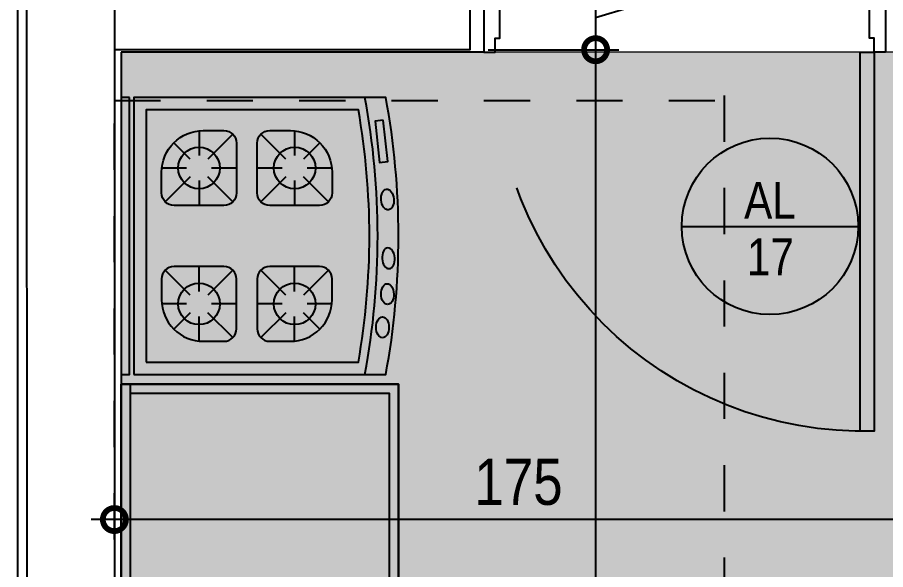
# Model space of a CAD drawing. Header units: metres. Extents: x -41 to 570, y -54 to 184.
# Drawn here: x -25.51 to -23.631, y -0.355 to 0.84 of the extents above; entities that cross this region are included whole.
import ezdxf
from ezdxf.enums import TextEntityAlignment as Align

# ---------------------------------------------------------------- set-up
doc = ezdxf.new("R2010")
doc.units = ezdxf.units.M
doc.linetypes.add('DASHEDX2', pattern=[1.5, 1, -0.5])
doc.linetypes.add('PUC$0$DASHEDX2', pattern=[1.5, 1, -0.5])
for name, color, linetype in [('1', 232, 'DASHEDX2'), ('ARQ-DIM', 2, 'Continuous'), ('ARQ-SIM', 1, 'Continuous'), ('PUC$0$ARQ-ALV ACAB', 4, 'Continuous'), ('PUC$0$ARQ-ALV OSSO', 5, 'Continuous'), ('PUC$0$ARQ-CAX @ 1', 1, 'Continuous'), ('PUC$0$ARQ-HID', 7, 'Continuous'), ('PUC$0$ARQ-MOB', 7, 'Continuous'), ('PUC$0$ARQ-PRJ', 7, 'PUC$0$DASHEDX2')]:
    doc.layers.add(name, color=color, linetype=linetype)
doc.layers.add('PUC$0$ARQ-FORRO', color=9, linetype='Continuous', lineweight=5)
doc.styles.add('Adesa', font='ARIALN.TTF')
doc.dimstyles.new('ADESA 1-0050', dxfattribs={"dimtxt": 0.1, "dimasz": 0.1, "dimexe": 0.05, "dimexo": 0.05, "dimgap": 0.03, "dimtad": 1, "dimdec": 1, "dimlfac": 100, "dimzin": 12, "dimtxsty": 'Adesa', "dimblk": 'DOTSMALL', "dimcen": 1, "dimdle": 0.05, "dimclrd": 1, "dimclre": 1, "dimclrt": 256, "dimazin": 3, "dimtm": 1e-09, "dimtfac": 1, "dimtdec": 1, "dimtmove": 1, "dimatfit": 0, "dimldrblk": 'DOTSMALL', "dimfxl": 0.8, "dimtvp": 2, "dimtolj": 1, "dimtzin": 0, "dimarcsym": 0})

# ---------------------------------------------------------------- blocks, each defined once
blk = doc.blocks.new('PUC$0$00002ITA-AIT-PR-008-BSE-PLA-TIP-R00$0$Cuba 1')
blk.add_line((0.205, 0.305), (0.205, 0.04))
for points in [[(0.165, 0, 0.414214), (0.205, 0.04), (0.205, 0.305, 0.414214), (0.165, 0.345), (-0.165, 0.345, 0.414214), (-0.205, 0.305), (-0.205, 0.04, 0.414214), (-0.165, 0)], [(-0.165, 0.02), (0.165, 0.02, 0.414214), (0.185, 0.04), (0.185, 0.305, 0.414214), (0.165, 0.325), (-0.165, 0.325, 0.414214), (-0.185, 0.305), (-0.185, 0.04, 0.414214)]]:
    blk.add_lwpolyline(points, format="xyb", close=True)
for radius in [0.0337, 0.0237]:
    blk.add_circle((0, 0.1725), radius)
blk = doc.blocks.new('*U3397')
at = {"linetype": 'Continuous'}
blk.add_lwpolyline([(0, 0), (0, 0.6), (-1.2, 0.6), (-1.2, 0)], dxfattribs=at)
at = {"lineweight": -2}
for points in [[(-1.2, 0), (-1.2, 0.6), (0, 0.6), (0, 0)], [(-1.18, 0.02), (-1.18, 0.58), (-0.02, 0.58), (-0.02, 0.02)], [(0, 0.02), (-1.2, 0.02)], [(0, 0), (-1.2, 0)]]:
    blk.add_lwpolyline(points, dxfattribs=at)
at = {"lineweight": -2, "extrusion": (0, 0, -1), "zscale": -1, "rotation": 180}
blk.add_blockref('PUC$0$00002ITA-AIT-PR-008-BSE-PLA-TIP-R00$0$Cuba 1', (0.4, 0.4475), dxfattribs=at)
blk = doc.blocks.new('*U3401')
for points in [[(-0.025, -0.1), (0, -0.1), (0, -0.07), (0.01, -0.07), (0.01, 0.07), (-0.025, 0.07), (-0.025, -0.1)], [(0.845, -0.1), (0.82, -0.1), (0.82, -0.07), (0.81, -0.07), (0.81, 0.07), (0.845, 0.07), (0.845, -0.1)], [(0, -0.1), (0, -0.9204), (0.03, -0.9204), (0.03, -0.1)]]:
    blk.add_lwpolyline(points, close=True)
at = {"layer": 'PUC$0$ARQ-PRJ'}
blk.add_arc((0.0237, -0.1242), 0.7967, 268.2987, 1.7401, dxfattribs=at)
blk = doc.blocks.new('PUC$0$pl apto tipo 2 puc')
at = {"layer": 'PUC$0$ARQ-ALV ACAB'}
for points in [[(-24.7144, 0.9361), (-24.5094, 0.9361), (-24.5094, 0.7661), (-25.2938, 0.7661)], [(-25.2938, 0.7661), (-25.2938, -1.905), (-23.5994, -1.905), (-23.5994, -2.055), (-23.6694, -2.055)]]:
    blk.add_lwpolyline(points, dxfattribs=at)
at = {"layer": 'PUC$0$ARQ-ALV OSSO'}
for points in [[(-24.6509, 2.8604), (-25.3088, 2.8604), (-25.3088, -1.91), (-23.6044, -1.91), (-23.6044, -2.05), (-25.3088, -2.05)], [(-25.4988, 2.0012), (-25.4983, -1.4888)], [(-25.3088, 0.9111), (-24.5394, 0.9111), (-24.5394, 0.7711), (-25.3088, 0.7711)]]:
    blk.add_lwpolyline(points, dxfattribs=at)
at = {"layer": 'PUC$0$ARQ-CAX @ 1', "xscale": -1}
blk.add_blockref('*U3401', (-23.6644, 0.8661), dxfattribs=at)
at = {"layer": 'PUC$0$ARQ-HID', "extrusion": (0, 0, -1), "xscale": -1.000000000000006, "zscale": -1.000000000000006, "rotation": 90}
blk.add_blockref('*U3397', (25.2938, -1.1525), dxfattribs=at)
blk = doc.blocks.new('PUC$0$planta tipo 5 puc')
at = {"layer": 'PUC$0$ARQ-ALV OSSO', "elevation": 0}
blk.add_lwpolyline([(-36.0317, 2), (-36.0317, -1.49)], dxfattribs=at)
blk = doc.blocks.new('PUC$0$ARQ-MOB-COZ FOG')
at = {"layer": 'PUC$0$ARQ-MOB'}
for p, q in [((-0.122, -0.1412), (-0.122, -0.0872)), ((0.172, -0.1412), (0.172, -0.0872)), ((-0.1029, -0.1491), (-0.0489, -0.0951)), ((0.1529, -0.1491), (0.0989, -0.0951)), ((-0.1411, -0.149), (-0.1766, -0.1135)), ((0.1911, -0.149), (0.2266, -0.1135)), ((-0.203, -0.1682), (-0.149, -0.1682)), ((-0.095, -0.1682), (-0.041, -0.1682)), ((0.145, -0.1682), (0.091, -0.1682)), ((0.253, -0.1682), (0.199, -0.1682)), ((-0.1951, -0.2413), (-0.1411, -0.1873)), ((-0.0489, -0.2412), (-0.1029, -0.1872)), ((0.0989, -0.2412), (0.1529, -0.1872)), ((0.2451, -0.2413), (0.1911, -0.1873)), ((-0.122, -0.2492), (-0.122, -0.1952)), ((0.172, -0.2492), (0.172, -0.1952)), ((-0.122, -0.3482), (-0.122, -0.2942)), ((0.172, -0.3482), (0.172, -0.2942)), ((-0.1411, -0.356), (-0.1951, -0.3021)), ((-0.1029, -0.3561), (-0.0489, -0.3021)), ((0.1529, -0.3561), (0.0989, -0.3021)), ((0.1911, -0.356), (0.2451, -0.3021)), ((-0.203, -0.3752), (-0.149, -0.3752)), ((-0.095, -0.3752), (-0.041, -0.3752)), ((0.145, -0.3752), (0.091, -0.3752)), ((0.253, -0.3752), (0.199, -0.3752)), ((-0.1766, -0.4298), (-0.1411, -0.3943)), ((-0.0489, -0.4482), (-0.1029, -0.3942)), ((0.0989, -0.4482), (0.1529, -0.3942)), ((0.2267, -0.4298), (0.1911, -0.3943)), ((-0.122, -0.4562), (-0.122, -0.4022)), ((0.172, -0.4562), (0.172, -0.4022))]:
    blk.add_line(p, q, dxfattribs=at)
for points in [[(0.325, -0.018), (0.325, 0), (-0.275, 0), (-0.275, -0.018)], [(0.2754, -0.5671), (0.2735, -0.5492), (0.184, -0.5589), (0.1859, -0.5768)]]:
    blk.add_lwpolyline(points, close=True, dxfattribs=at)
for points in [[(-0.275, -0.027), (-0.275, -0.5724, 0.092036), (0.325, -0.5724), (0.325, -0.027)], [(-0.248, -0.054), (-0.248, -0.5131, 0.087474), (0.298, -0.5131), (0.298, -0.054)], [(-0.041, -0.2222), (-0.041, -0.1142, 0.414214), (-0.068, -0.0872), (-0.113, -0.0872, 0.414214), (-0.203, -0.1772), (-0.203, -0.2222, 0.414214), (-0.176, -0.2492), (-0.068, -0.2492, 0.414214)], [(0.091, -0.2222), (0.091, -0.1142, -0.414214), (0.118, -0.0872), (0.163, -0.0872, -0.414214), (0.253, -0.1772), (0.253, -0.2222, -0.414214), (0.226, -0.2492), (0.118, -0.2492, -0.414214)], [(-0.041, -0.4292), (-0.041, -0.3212, 0.414214), (-0.068, -0.2942), (-0.176, -0.2942, 0.414214), (-0.203, -0.3212), (-0.203, -0.3662, 0.414214), (-0.113, -0.4562), (-0.068, -0.4562, 0.414214)], [(0.091, -0.4292), (0.091, -0.3212, -0.414214), (0.118, -0.2942), (0.226, -0.2942, -0.414214), (0.253, -0.3212), (0.253, -0.3662, -0.414214), (0.163, -0.4562), (0.118, -0.4562, -0.414214)]]:
    blk.add_lwpolyline(points, format="xyb", close=True, dxfattribs=at)
for centre in [(-0.122, -0.1682), (0.172, -0.1682), (-0.122, -0.3752), (0.172, -0.3752)]:
    blk.add_circle(centre, 0.045, dxfattribs=at)
blk.add_arc((0.025, 1.0824), 1.6374, 259.4425, 280.5575, dxfattribs=at)
for centre, major_axis in [((-0.1728, -0.5654), (0.0225, 0)), ((-0.1009, -0.576), (0.0225, 0.0004)), ((-0.0234, -0.5783), (0.0224, 0.0016)), ((0.1038, -0.5761), (0.0224, 0.002))]:
    blk.add_ellipse(centre, major_axis=major_axis, ratio=0.612901, start_param=3.141593, end_param=9.424778, dxfattribs=at)
blk = doc.blocks.new('PUC$0$layout puc 4')
at = {"layer": 'PUC$0$ARQ-MOB', "rotation": 270}
blk.add_blockref('PUC$0$ARQ-MOB-COZ FOG', (19.73, 2.5132), dxfattribs=at)
blk = doc.blocks.new('PUC$0$pl forro 4')
at = {"layer": 'PUC$0$ARQ-FORRO'}
h = blk.add_hatch(color=256, dxfattribs=at)
h.dxf.hatch_style = 1
h.paths.add_polyline_path([(2.5503, 0), (4.99, 0), (4.99, 1.39), (8.4506, 1.39), (8.4506, 3.0104), (8.6006, 3.0104), (8.6006, 2.0893), (10.33, 2.0893), (10.33, 4.7605), (7.3456, 4.7605), (7.3456, 5.1593), (5.35, 5.1593), (5.35, 3.7499), (2.5503, 3.7499)])
at = {"layer": 'PUC$0$ARQ-FORRO', "elevation": 0}
blk.add_lwpolyline([(2.5503, 0), (4.99, 0), (4.99, 1.39), (8.4506, 1.39), (8.4506, 3.0104), (8.6006, 3.0104), (8.6006, 2.0893), (10.33, 2.0893), (10.33, 4.7605), (7.3456, 4.7605), (7.3456, 5.1593), (5.35, 5.1593), (5.35, 3.7499), (2.5503, 3.7499)], close=True, dxfattribs=at)
blk = doc.blocks.new('PUC')
at = {"layer": 'PUC$0$ARQ-ALV OSSO', "rotation": 180}
blk.add_blockref('PUC$0$pl apto tipo 2 puc', (-0.0088, 0.0012, 0), dxfattribs=at)
at = {"layer": 'PUC$0$ARQ-FORRO'}
blk.add_blockref('PUC$0$pl forro 4', (14.955, -2.8542), dxfattribs=at)
at = {"layer": 'PUC$0$ARQ-HID', "xscale": -1, "rotation": 180}
blk.add_blockref('PUC$0$planta tipo 5 puc', (61.5417, 0.0001, 0), dxfattribs=at)
at = {"layer": 'PUC$0$ARQ-MOB', "color": 6}
blk.add_blockref('PUC$0$layout puc 4', (5.555, -2.855, 0), dxfattribs=at)
blk = doc.blocks.new('TIPO COTA$0$Chamada_planta')
at = {"layer": 'ARQ-SIM'}
blk.add_line((-1.273, 0), (1.273, 0), dxfattribs=at)
blk.add_circle((0, 0), 1.273, dxfattribs=at)
at = {"layer": 'ARQ-SIM', "color": 2, "style": 'Adesa'}
for tag, p in [('NUMERO', (0, 0.234)), ('C.D.', (0, -0.272))]:
    blk.add_attdef(tag, text='', height=0.5, dxfattribs=at).set_placement(p, align=Align.MIDDLE_CENTER)
blk = doc.blocks.new('_DotSmall')
at = {"color": 0, "linetype": 'ByBlock', "const_width": 0.5}
blk.add_lwpolyline([(-0.0625, 0, 1), (0.0625, 0, 1)], format="xyb", close=True, dxfattribs=at)
blk = doc.blocks.new('*D1546')
at = {"layer": 'ARQ-DIM', "color": 1, "lineweight": -2, "transparency": 16777216}
for p, q in [((-25.3, -0.2012), (-25.3, -0.297)), ((-23.5506, -0.2012), (-23.5506, -0.297)), ((-23.5006, -0.247), (-25.35, -0.247))]:
    blk.add_line(p, q, dxfattribs=at)
at = {"layer": 'Defpoints', "color": 0, "transparency": 16777216}
for p in [(-25.3, -0.1512, 0), (-23.5506, -0.1512, 0), (-25.3, -0.247)]:
    blk.add_point(p, dxfattribs=at)
at = {"layer": 'ARQ-DIM', "color": 1, "lineweight": -2, "transparency": 16777216, "xscale": 0.1, "yscale": 0.1, "zscale": 0.1, "rotation": 180}
blk.add_blockref('_DotSmall', (-25.3, -0.247), dxfattribs=at)
at = {"layer": 'ARQ-DIM', "color": 1, "lineweight": -2, "transparency": 16777216, "xscale": 0.1, "yscale": 0.1, "zscale": 0.1}
blk.add_blockref('_DotSmall', (-23.5506, -0.247), dxfattribs=at)
at = {"layer": 'ARQ-DIM', "transparency": 16777216, "insert": (-24.4253, -0.1659), "char_height": 0.1, "attachment_point": 5, "style": 'Adesa'}
blk.add_mtext('\\A1;175', dxfattribs=at)
blk = doc.blocks.new('*D1551')
at = {"layer": 'ARQ-DIM', "color": 1, "lineweight": -2, "transparency": 16777216}
for p, q in [((-24.2584, 0.8199), (-24.2584, -1.9612)), ((-24.4912, 0.7699), (-24.2084, 0.7699)), ((-24.4912, -1.9112), (-24.2084, -1.9112))]:
    blk.add_line(p, q, dxfattribs=at)
at = {"layer": 'Defpoints', "color": 0, "transparency": 16777216}
for p in [(-24.5412, 0.7699, 0), (-24.5412, -1.9112, 0), (-24.2584, -1.9112)]:
    blk.add_point(p, dxfattribs=at)
at = {"layer": 'ARQ-DIM', "color": 1, "lineweight": -2, "transparency": 16777216, "xscale": 0.1, "yscale": 0.1, "zscale": 0.1}
for p, rotation in [((-24.2584, 0.7699), 90), ((-24.2584, -1.9112), 270)]:
    blk.add_blockref('_DotSmall', p, dxfattribs=dict(at, rotation=rotation))
at = {"layer": 'ARQ-DIM', "transparency": 16777216, "insert": (-24.3394, -0.5707), "char_height": 0.1, "attachment_point": 5, "rotation": 90, "style": 'Adesa'}
blk.add_mtext('\\A1;268', dxfattribs=at)
blk = doc.blocks.new('*D1552')
at = {"layer": 'ARQ-DIM', "color": 1, "lineweight": -2, "transparency": 16777216}
for p, q in [((-24.0128, 0.9136), (-24.0128, 1.0831)), ((-24.2584, 0.9099), (-24.2584, 1.0099)), ((-24.4912, 0.9099), (-24.2084, 0.9099)), ((-24.2584, 0.8399), (-24.0128, 0.9136)), ((-24.2584, 0.9099), (-24.2584, 0.7699)), ((-24.2584, 0.9099), (-24.2584, 0.7699)), ((-24.4912, 0.7699), (-24.2084, 0.7699)), ((-24.2584, 0.7699), (-24.2584, 0.6699))]:
    blk.add_line(p, q, dxfattribs=at)
at = {"layer": 'Defpoints', "color": 0, "transparency": 16777216}
for p in [(-24.5412, 0.9099, 0), (-24.5412, 0.7699, 0), (-24.2584, 0.7699)]:
    blk.add_point(p, dxfattribs=at)
at = {"layer": 'ARQ-DIM', "color": 1, "lineweight": -2, "transparency": 16777216, "xscale": 0.1, "yscale": 0.1, "zscale": 0.1}
for p, rotation in [((-24.2584, 0.9099), 270), ((-24.2584, 0.7699), 90)]:
    blk.add_blockref('_DotSmall', p, dxfattribs=dict(at, rotation=rotation))
at = {"layer": 'ARQ-DIM', "transparency": 16777216, "insert": (-24.093, 0.9983), "char_height": 0.1, "attachment_point": 5, "rotation": 90, "style": 'Adesa'}
blk.add_mtext('\\A1;14', dxfattribs=at)
blk = doc.blocks.new('est-lo-08-6sa-r00')
at = {"layer": '1'}
blk.add_line((-2238.819632, -861.724861), (-2149.432947, -1075.893973), dxfattribs=at)
for points in [[(-2360.227068, -913.563827), (-2238.404558, -862.719373)], [(-2277.417316, -1111.974687), (-2360.642143, -912.569315)]]:
    blk.add_lwpolyline(points, dxfattribs=at)

msp = doc.modelspace()

# ---------------------------------------------------------------- block references
at = {"rotation": 180}
msp.add_blockref('PUC', (0, 0), dxfattribs=at)
at = {"linetype": 'Continuous', "xscale": 0.01, "yscale": 0.01, "zscale": 0.01, "rotation": 337.346050855639}
msp.add_blockref('est-lo-08-6sa-r00', (0, 0), dxfattribs=at)
at = {"layer": 'ARQ-SIM'}
ref = msp.add_blockref('TIPO COTA$0$Chamada_planta', (-23.8809, 0.3876, 0), dxfattribs=dict(at, xscale=0.15, yscale=0.15, zscale=0.15))
ref.add_attrib('NUMERO', 'AL', dxfattribs={"color": 2, "height": 0.08, "style": 'Adesa'}).set_placement((-23.8809, 0.4439, 0), align=Align.MIDDLE_CENTER)
ref.add_attrib('C.D.', '17', dxfattribs={"color": 2, "height": 0.08, "style": 'Adesa'}).set_placement((-23.8801, 0.3215, 0), align=Align.MIDDLE_CENTER)

# ---------------------------------------------------------------- dimensions: what is measured, and where the dimension line sits
at = {"layer": 'ARQ-DIM'}
dim = msp.add_linear_dim(base=(-24.2584, 0.7699), p1=(-24.5412, 0.9099, 0), p2=(-24.5412, 0.7699, 0), angle=90, dimstyle='ADESA 1-0050', dxfattribs=at)
dim.commit()
dim.dimension.update_dxf_attribs({"geometry": '*D1552', "text_midpoint": (-24.093, 0.9436)})
dim = msp.add_linear_dim(base=(-24.2584, -1.9112), p1=(-24.5412, 0.7699, 0), p2=(-24.5412, -1.9112, 0), angle=90, dimstyle='ADESA 1-0050', override={"dimdec": 0}, dxfattribs=at)
dim.commit()
dim.dimension.update_dxf_attribs({"geometry": '*D1551', "text_midpoint": (-24.3394, -0.5707)})
dim = msp.add_linear_dim(base=(-25.3, -0.247), p1=(-23.5506, -0.1512, 0), p2=(-25.3, -0.1512, 0), dimstyle='ADESA 1-0050', override={"dimdec": 0}, dxfattribs=at)
dim.commit()
dim.dimension.update_dxf_attribs({"geometry": '*D1546', "text_midpoint": (-24.4253, -0.1659)})

doc.saveas('drawing.dxf')
